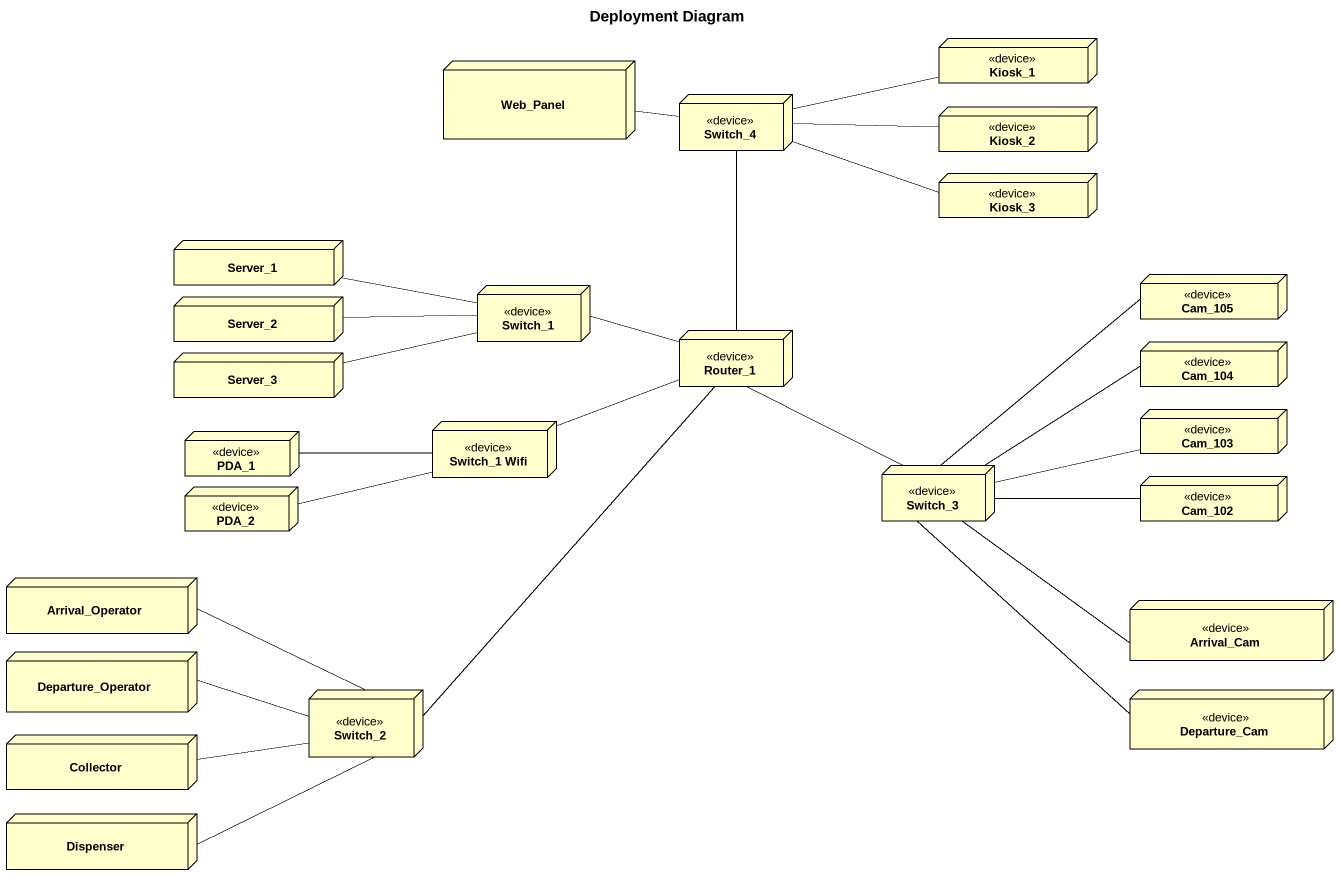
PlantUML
@startuml
title Deployment Diagram
node Web_Panel
node Kiosk_1 <<device>>
node Switch_4 <<device>>
node Kiosk_2 <<device>>
node Kiosk_3 <<device>>
node Server_1
node Server_2
node Switch_1 <<device>>
node Cam_105 <<device>>
node Server_3
node Router_1 <<device>>
node Cam_104 <<device>>
node Cam_103 <<device>>
node PDA_1 <<device>>
node "Switch_1 Wifi" as Switch_1_Wifi <<device>>
node Switch_3 <<device>>
node PDA_2 <<device>>
node Cam_102 <<device>>
node Arrival_Operator
node Arrival_Cam <<device>>
node Departure_Operator
node Switch_2 <<device>>
node Departure_Cam <<device>>
node Collector
node Dispenser
Web_Panel -right- Switch_4
Kiosk_1 -left- Switch_4
Switch_4 -- Router_1
Kiosk_2 -left- Switch_4
Kiosk_3 -left- Switch_4
Server_2 -right- Switch_1
Switch_1 -left- Server_1
Cam_105 -- Switch_3
Server_3 -right- Switch_1
Router_1 -left- Switch_1
Router_1 -left- Switch_1_Wifi
Router_1 -- Switch_3
Cam_103 -left- Switch_3
PDA_1 -right- Switch_1_Wifi
Switch_3 -right- Cam_104
PDA_2 -right- Switch_1_Wifi
Cam_102 -left- Switch_3
Arrival_Operator -right- Switch_2
Arrival_Cam -left- Switch_3
Departure_Operator -right- Switch_2
Switch_2 -up- Router_1
Departure_Cam -up- Switch_3
Collector -right- Switch_2
Dispenser -right- Switch_2
@enduml
